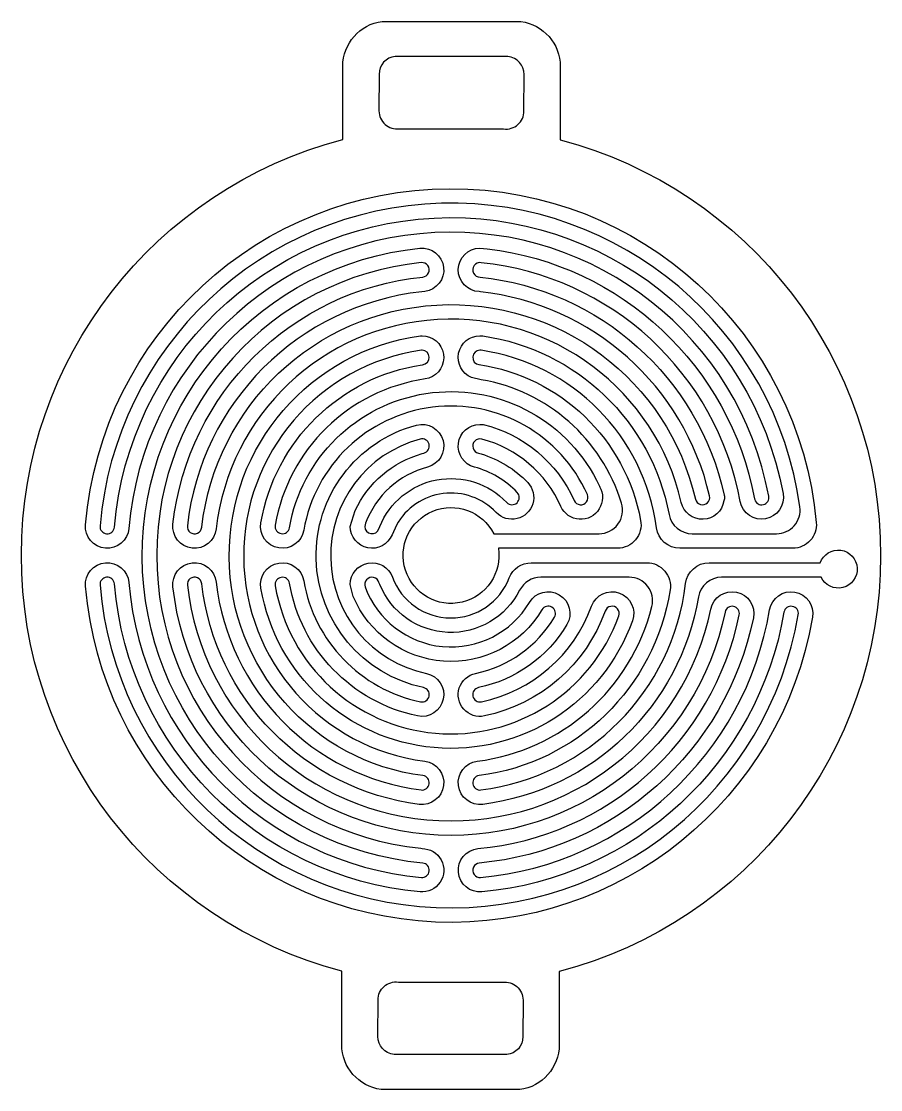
# Model space of a CAD drawing. Extents: x -237 to 237, y -295 to 295.
import ezdxf

# ---------------------------------------------------------------- set-up
doc = ezdxf.new("R2010")
doc.units = 0
doc.layers.get('0').update_dxf_attribs({"linetype": 'CONTINUOUS'})

msp = doc.modelspace()

# ---------------------------------------------------------------- linework, layer by layer
for points in [[(38.54, 294.53, -0.376911), (60.3, 269.71), (60.25, 229.25, -0.772019), (59.75, -229.39), (59.7, -269.85, -0.376911), (37.89, -294.61), (-38.54, -294.53, -0.376911), (-60.3, -269.71), (-60.25, -229.25, -0.772019), (-59.75, 229.39), (-59.7, 269.85, -0.376911), (-37.89, 294.61)], [(40.29, 265.3, 0.381611), (31.43, 275.25), (-30.82, 275.32, 0.381611), (-39.71, 265.39), (-39.73, 245.26, 0.450336), (-28.52, 235.32), (29.05, 235.25, 0.450336), (40.27, 245.17)], [(28.52, -235.32, -0.450336), (39.73, -245.26), (39.71, -265.39, -0.381611), (30.82, -275.32), (-31.43, -275.25, -0.381611), (-40.29, -265.3), (-40.27, -245.17, -0.450336), (-29.05, -235.25)]]:
    msp.add_lwpolyline(points, format="xyb", close=True)
msp.add_lwpolyline([(81.94, 38.05, -1.057059), (60.64, 27.09, 0.226682), (17.01, 64.2, 1.023944), (15.15, 56.43), (16.57, 56.02, -0.131606), (42.36, 40.24, -1), (24.97, 23.72, 0.506612), (-30.12, 16.7), (-32.54, 11.35, -0.818652), (-55.58, 15.99), (-52.91, 24.79, -0.217174), (-15.99, 56.19), (-14.95, 56.48, 0.998155), (-17.01, 64.2, 0.79111), (-13.54, -65.02, -1), (-18.44, -88.51, -0.308031), (-89.1, -15.31, 1), (-96.98, -16.67, 0.770428), (92.58, -33.33, 1), (85.06, -30.63, -0.26063), (18.44, -88.51, -1), (13.54, -65.02, 0.209892), (57.04, -34.03, 1), (50.18, -29.93, -0.615511), (-53.89, -22.58), (-55.58, -15.99, -0.838034), (-32.33, -11.86, 0.692827), (32.15, -12.34, -0.31053), (44.29, -4), (108.06, -4, -0.460686), (120.9, -19.02, -0.333586), (15.48, -121.4, 1), (16.5, -129.33, 0.343952), (129.46, -15.46, -0.379823), (142.37, -4), (203.71, -4, -5.043752), (204.14, -11.99), (149.3, -11.99, 0.366427), (136.48, -22.85, -0.330855), (17.51, -137.26, -1), (14.47, -113.47, 0.307932), (110.86, -28.2, 0.489194), (98.26, -11.99), (49.48, -11.99, 0.282982), (37.88, -19.13, -0.643628), (-39.31, -15.99), (-39.73, -14.97, 1.047617), (-47.35, -17.37, 0.631187), (43.31, -25.84, -1), (63.91, -38.12, -0.209892), (15.17, -72.85, 1), (16.81, -80.68, 0.26063), (77.54, -27.92, -1), (100.1, -36.04, -0.770428), (-104.86, -18.02, -1), (-81.22, -13.96, 0.308031), (-16.81, -80.68, 1), (-15.17, -72.85, -0.79111), (-19.06, 71.93, -1), (-12.92, 48.75, 0.24193), (-47.16, 17.87), (-47.59, 15.99, 0.84712), (-39.81, 14.69), (-39.31, 15.99, -0.544839), (30.77, 29.23, 1), (36.56, 34.73, 0.138883), (12.92, 48.75, -0.878195), (15.99, 72.33), (17.8, 72.26, -0.231302), (67.94, 30.35, 1), (75.24, 33.61, 0.741169), (-81.22, 13.96, -1), (-104.86, 18.02, -0.323013), (-15.99, 105.19), (-15.72, 105.24, 0.966592), (-15.99, 113.23), (-16.27, 113.23, 0.873535), (-14.47, -113.47, -1), (-17.51, -137.26, -0.345709), (-137.5, -15.54, 1), (-145.44, -16.44, 0.853333), (143.35, -29.56, -1), (166.85, -34.4, -0.330174), (15.62, -169.64, 1), (16.36, -177.6, 0.339774), (175.81, -29.97, -1), (199.46, -33.99, -0.880912), (-201.62, -17, -1), (-177.72, -14.98, 0.36357), (-16.36, -177.6, 1), (-15.62, -169.64, -0.907881), (-17.2, 169.48, -0.986987), (-14.47, 145.66), (-16.15, 145.48, 0.350277), (-145.44, 16.44, 1), (-137.5, 15.54, -0.843353), (134.84, 31.08, 1), (142.63, 32.88, 0.318514), (16.19, 145.47), (15.58, 145.57, -0.979653), (15.91, 169.55), (20.01, 169.18, -0.328224), (167.46, 31.25), (167.58, 30.8, 0.943701), (175.32, 32.71, 0.873986), (-177.72, 14.98, -1), (-201.62, 17, -0.916576), (201.52, 18.16, -0.440795), (188.57, 4), (126.25, 4, -0.375538), (113.37, 15.26, 0.334525), (16.61, 113.18), (15.99, 113.23, 0.92984), (15.41, 105.27, -0.320995), (104.62, 19.36, -0.468892), (91.84, 4), (26.14, 4, -12.515311), (23.57, 11.99), (81.66, 11.99, 0.504133), (94.09, 28.8, 0.283143), (16.66, 96.98), (11.39, 98.15, -0.820299), (15.99, 121.22), (17.57, 121.12, -0.320629), (120.28, 22.59, 0.360821), (133.06, 11.99), (179.61, 11.99, 0.455314), (192.49, 26.78, 0.894569), (-193.65, 16.33, 1), (-185.69, 15.65, -0.873986), (183.18, 34.18, -1), (159.61, 29.78, 0.33245), (16.61, 161.51, 1.084006), (16.01, 153.55), (16.09, 153.52, -0.322696), (150.72, 33.36, -0.112034), (150.7, 30.64), (150.58, 30.1, -0.824184), (127.05, 29.29, 0.843353), (-129.56, 14.64, -1), (-153.39, 17.34, -0.352923), (-15.59, 153.58, 1), (-16.39, 161.53, 0.90301), (-16.62, -161.51), (-15.99, -161.63, -1.047007), (-17.09, -185.56, -0.36357), (-185.69, -15.65, 1), (-193.65, -16.33, 0.880912), (191.58, -32.65, 1), (183.7, -31.31, -0.339774), (17.09, -185.56, -1), (14.89, -161.68, 0.330174), (159.01, -32.79, 1), (151.18, -31.17, -0.853333), (-153.39, -17.34, -1), (-129.56, -14.64, 0.345709), (-16.5, -129.33, 1), (-15.48, -121.4, -0.875379), (-16.9, 121.21), (-15.99, 121.22, -0.852758), (-12.25, 97.83), (-14.25, 97.36, 0.324533), (-96.98, 16.67, 1), (-89.1, 15.31, -0.719414), (80.32, 41.49), (82.03, 37.86)], format="xyb")

doc.saveas('drawing.dxf')
